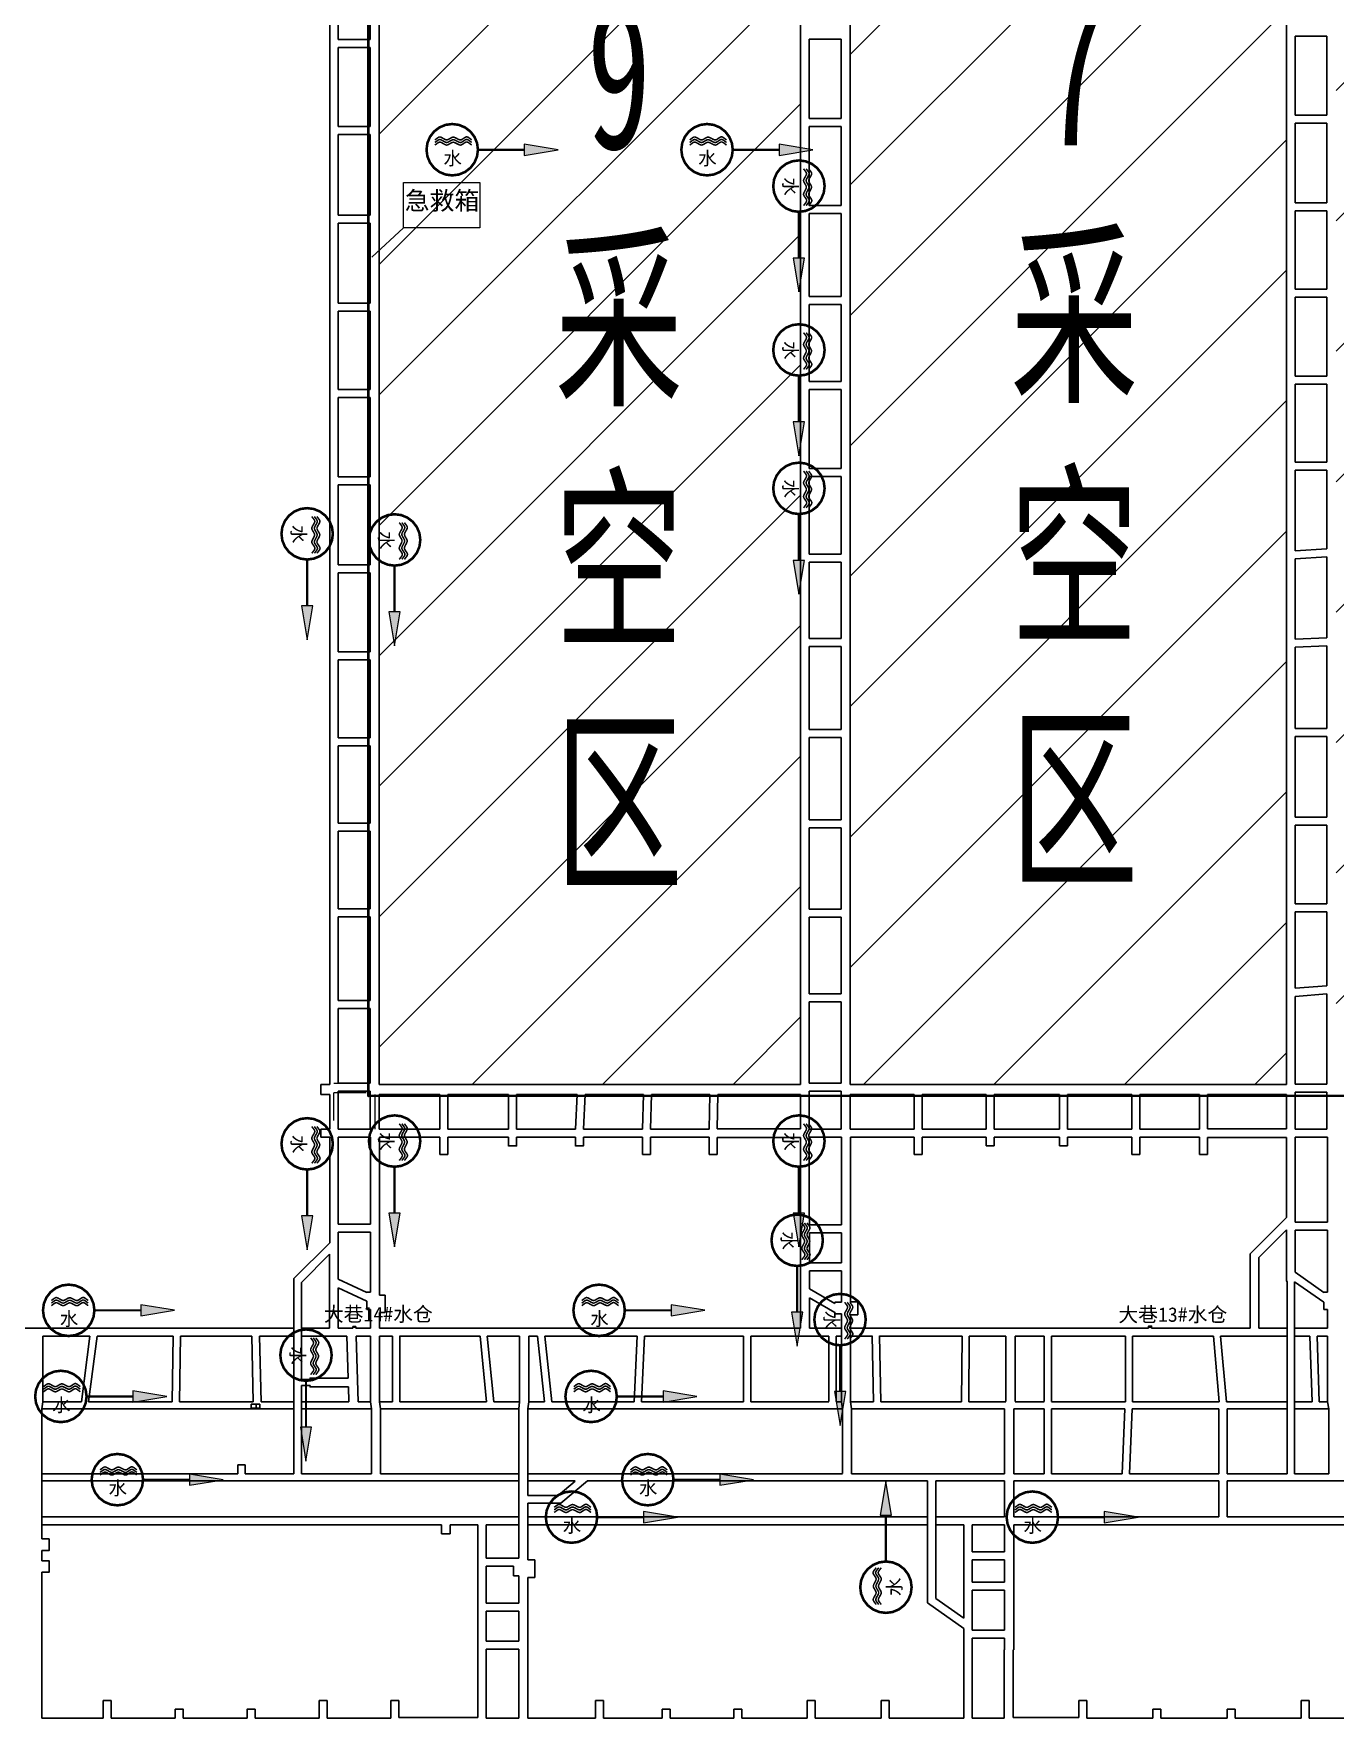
# Model space of a CAD drawing. Header units: millimetres. Extents: x 37468544 to 37497214, y 4323540 to 4346451.
# Drawn here: x 37469430 to 37470326, y 4342657 to 4343818 of the extents above; entities that cross this region are included whole.
import ezdxf

# ---------------------------------------------------------------- set-up
doc = ezdxf.new("R2010")
doc.units = ezdxf.units.MM
for name, color, linetype, lineweight in [('0-52煤可采区范围', 150, 'Continuous', 30), ('2-52煤巷道', 150, 'Continuous', 30), ('3-水仓', 4, 'Continuous', 30)]:
    doc.layers.add(name, color=color, linetype=linetype, lineweight=lineweight)
doc.layers.add('避灾路线图', color=7, linetype='Continuous')
doc.styles.get("Standard").update_dxf_attribs({"font": 'simhei.ttf'})
doc.styles.add('宋体', font='simsun.ttc', dxfattribs={"width": 0.65})

# ---------------------------------------------------------------- blocks, each defined once
blk = doc.blocks.new('333')
at = {"layer": '避灾路线图'}
blk.add_hatch(color=7, dxfattribs=at).paths.add_polyline_path([(28.95, -1.26), (28.95, -6.11), (43.53, -3.69)])
at = {"color": 4, "linetype": 'Continuous', "true_color": 0x00ffff}
for points, const_width in [([(9.04, -3.69), (8.66, -0.82), (7.55, 1.84), (5.8, 4.13), (3.51, 5.89), (0.84, 7), (-2.02, 7.37), (-4.89, 7), (-7.55, 5.89), (-9.84, 4.13), (-11.6, 1.84), (-12.71, -0.82), (-13.08, -3.69), (-12.71, -6.55), (-11.6, -9.21), (-9.84, -11.51), (-7.55, -13.26), (-4.89, -14.37), (-2.02, -14.74), (0.84, -14.37), (3.51, -13.26), (5.8, -11.51), (7.55, -9.21), (8.66, -6.55), (9.04, -3.69)], 1.11), ([(-9.48, 0.52), (-8.97, 0.9), (-8.71, 1.09), (-8.46, 1.29), (-8.33, 1.38), (-8.2, 1.47), (-8.07, 1.55), (-8.01, 1.58), (-7.94, 1.62), (-7.88, 1.65), (-7.81, 1.69), (-7.75, 1.71), (-7.68, 1.74), (-7.58, 1.77), (-7.55, 1.78), (-7.52, 1.79), (-7.48, 1.79), (-7.45, 1.8), (-7.42, 1.8), (-7.33, 1.8), (-7.28, 1.79), (-7.24, 1.79), (-7.19, 1.78), (-7.14, 1.77), (-7.05, 1.74), (-6.96, 1.71), (-6.86, 1.68), (-6.68, 1.6), (-6.49, 1.5), (-6.3, 1.4), (-5.92, 1.18), (-5.54, 0.96), (-5.35, 0.86), (-5.16, 0.76), (-5.06, 0.71), (-4.96, 0.67), (-4.87, 0.63), (-4.77, 0.6), (-4.73, 0.58), (-4.68, 0.57), (-4.63, 0.56), (-4.58, 0.54), (-4.44, 0.53), (-4.39, 0.52), (-4.35, 0.53), (-4.31, 0.53), (-4.26, 0.54), (-4.22, 0.54), (-4.18, 0.55), (-4.13, 0.56), (-4.05, 0.59), (-3.96, 0.62), (-3.88, 0.66), (-3.7, 0.73), (-3.53, 0.82), (-3.36, 0.92), (-2.67, 1.32), (-2.5, 1.42), (-2.33, 1.51), (-2.24, 1.55), (-2.16, 1.59), (-2.07, 1.63), (-1.98, 1.66), (-1.94, 1.67), (-1.9, 1.69), (-1.85, 1.7), (-1.81, 1.71), (-1.77, 1.72), (-1.72, 1.73), (-1.68, 1.73), (-1.63, 1.73), (-1.58, 1.73), (-1.53, 1.73), (-1.48, 1.73), (-1.43, 1.72), (-1.38, 1.71), (-1.33, 1.7), (-1.23, 1.67), (-1.13, 1.64), (-1.02, 1.6), (-0.82, 1.52), (-0.61, 1.42), (-0.41, 1.32), (0, 1.11), (0.41, 0.89), (0.61, 0.79), (0.82, 0.7), (0.92, 0.66), (1.02, 0.63), (1.12, 0.59), (1.17, 0.58), (1.22, 0.56), (1.27, 0.55), (1.32, 0.54), (1.37, 0.53), (1.42, 0.53), (1.47, 0.52), (1.57, 0.52), (1.62, 0.52), (1.66, 0.53), (1.71, 0.54), (1.75, 0.55), (1.79, 0.56), (1.83, 0.58), (1.87, 0.59), (1.95, 0.62), (2.03, 0.66), (2.12, 0.71), (2.28, 0.8), (2.44, 0.9), (2.6, 1.01), (2.92, 1.23), (3.24, 1.45), (3.4, 1.55), (3.56, 1.64), (3.64, 1.69), (3.72, 1.73), (3.8, 1.76), (3.88, 1.8), (3.91, 1.81), (3.95, 1.82), (3.99, 1.84), (4.03, 1.85), (4.15, 1.87), (4.19, 1.87), (4.26, 1.86), (4.29, 1.86), (4.33, 1.85), (4.36, 1.85), (4.39, 1.84), (4.46, 1.82), (4.53, 1.8), (4.6, 1.77), (4.67, 1.74), (4.73, 1.7), (4.87, 1.63), (5, 1.54), (5.27, 1.36), (5.54, 1.15), (5.81, 0.94), (6.36, 0.52)], 0.664), ([(-9.48, -0.58), (-8.97, -0.21), (-8.71, -0.01), (-8.46, 0.18), (-8.33, 0.27), (-8.2, 0.36), (-8.07, 0.44), (-8.01, 0.48), (-7.94, 0.51), (-7.88, 0.55), (-7.81, 0.58), (-7.75, 0.61), (-7.68, 0.63), (-7.58, 0.66), (-7.55, 0.67), (-7.52, 0.68), (-7.48, 0.69), (-7.45, 0.69), (-7.42, 0.69), (-7.33, 0.69), (-7.28, 0.69), (-7.24, 0.68), (-7.19, 0.67), (-7.14, 0.66), (-7.05, 0.64), (-6.96, 0.61), (-6.86, 0.57), (-6.68, 0.49), (-6.49, 0.4), (-6.3, 0.29), (-5.92, 0.08), (-5.54, -0.15), (-5.35, -0.25), (-5.16, -0.35), (-5.06, -0.39), (-4.96, -0.44), (-4.87, -0.47), (-4.77, -0.51), (-4.73, -0.52), (-4.68, -0.54), (-4.63, -0.55), (-4.58, -0.56), (-4.44, -0.58), (-4.39, -0.58), (-4.35, -0.58), (-4.31, -0.58), (-4.26, -0.57), (-4.22, -0.56), (-4.18, -0.55), (-4.13, -0.54), (-4.05, -0.52), (-3.96, -0.48), (-3.88, -0.45), (-3.7, -0.37), (-3.53, -0.28), (-3.36, -0.19), (-2.67, 0.22), (-2.5, 0.31), (-2.33, 0.4), (-2.24, 0.44), (-2.16, 0.48), (-2.07, 0.52), (-1.98, 0.55), (-1.94, 0.57), (-1.9, 0.58), (-1.85, 0.59), (-1.81, 0.6), (-1.77, 0.61), (-1.72, 0.62), (-1.68, 0.63), (-1.63, 0.63), (-1.58, 0.63), (-1.53, 0.63), (-1.48, 0.62), (-1.43, 0.61), (-1.38, 0.6), (-1.33, 0.59), (-1.23, 0.57), (-1.13, 0.53), (-1.02, 0.5), (-0.82, 0.41), (-0.61, 0.32), (-0.41, 0.22), (0, 0), (0.41, -0.21), (0.61, -0.31), (0.82, -0.4), (0.92, -0.44), (1.02, -0.48), (1.12, -0.51), (1.17, -0.53), (1.22, -0.54), (1.27, -0.55), (1.32, -0.56), (1.37, -0.57), (1.42, -0.58), (1.47, -0.58), (1.57, -0.59), (1.62, -0.58), (1.66, -0.58), (1.71, -0.57), (1.75, -0.56), (1.79, -0.54), (1.83, -0.53), (1.87, -0.52), (1.95, -0.48), (2.03, -0.44), (2.12, -0.4), (2.28, -0.31), (2.44, -0.21), (2.6, -0.1), (2.92, 0.12), (3.24, 0.34), (3.4, 0.44), (3.56, 0.54), (3.64, 0.58), (3.72, 0.62), (3.8, 0.66), (3.88, 0.69), (3.91, 0.71), (3.95, 0.72), (3.99, 0.73), (4.03, 0.74), (4.15, 0.76), (4.19, 0.76), (4.26, 0.76), (4.29, 0.75), (4.33, 0.75), (4.36, 0.74), (4.39, 0.73), (4.46, 0.71), (4.53, 0.69), (4.6, 0.66), (4.67, 0.63), (4.73, 0.6), (4.87, 0.52), (5, 0.44), (5.27, 0.25), (5.54, 0.05), (5.81, -0.17), (6.36, -0.58)], 0.664), ([(-9.48, -1.69), (-8.97, -1.32), (-8.71, -1.12), (-8.46, -0.92), (-8.33, -0.83), (-8.2, -0.75), (-8.07, -0.67), (-8.01, -0.63), (-7.94, -0.59), (-7.88, -0.56), (-7.81, -0.53), (-7.75, -0.5), (-7.68, -0.47), (-7.58, -0.44), (-7.55, -0.43), (-7.52, -0.43), (-7.48, -0.42), (-7.45, -0.42), (-7.42, -0.41), (-7.33, -0.41), (-7.28, -0.42), (-7.24, -0.42), (-7.19, -0.43), (-7.14, -0.44), (-7.05, -0.47), (-6.96, -0.5), (-6.86, -0.53), (-6.68, -0.62), (-6.49, -0.71), (-6.3, -0.81), (-5.92, -1.03), (-5.54, -1.25), (-5.35, -1.36), (-5.16, -1.45), (-5.06, -1.5), (-4.96, -1.54), (-4.87, -1.58), (-4.77, -1.61), (-4.73, -1.63), (-4.68, -1.64), (-4.63, -1.66), (-4.58, -1.67), (-4.44, -1.69), (-4.39, -1.69), (-4.35, -1.69), (-4.31, -1.68), (-4.26, -1.68), (-4.22, -1.67), (-4.18, -1.66), (-4.13, -1.65), (-4.05, -1.62), (-3.96, -1.59), (-3.88, -1.56), (-3.7, -1.48), (-3.53, -1.39), (-3.36, -1.29), (-2.67, -0.89), (-2.5, -0.79), (-2.33, -0.7), (-2.24, -0.66), (-2.16, -0.62), (-2.07, -0.59), (-1.98, -0.55), (-1.94, -0.54), (-1.9, -0.53), (-1.85, -0.51), (-1.81, -0.5), (-1.77, -0.49), (-1.72, -0.49), (-1.68, -0.48), (-1.63, -0.48), (-1.58, -0.48), (-1.53, -0.48), (-1.48, -0.49), (-1.43, -0.49), (-1.38, -0.5), (-1.33, -0.51), (-1.23, -0.54), (-1.13, -0.57), (-1.02, -0.61), (-0.82, -0.69), (-0.61, -0.79), (-0.41, -0.89), (0, -1.11), (0.41, -1.32), (0.61, -1.42), (0.82, -1.51), (0.92, -1.55), (1.02, -1.59), (1.12, -1.62), (1.17, -1.63), (1.22, -1.65), (1.27, -1.66), (1.32, -1.67), (1.37, -1.68), (1.42, -1.69), (1.47, -1.69), (1.57, -1.69), (1.62, -1.69), (1.66, -1.68), (1.71, -1.67), (1.75, -1.66), (1.79, -1.65), (1.83, -1.64), (1.87, -1.62), (1.95, -1.59), (2.03, -1.55), (2.12, -1.51), (2.28, -1.41), (2.44, -1.31), (2.6, -1.21), (2.92, -0.98), (3.24, -0.76), (3.4, -0.66), (3.56, -0.57), (3.64, -0.52), (3.72, -0.48), (3.8, -0.45), (3.88, -0.41), (3.91, -0.4), (3.95, -0.39), (3.99, -0.38), (4.03, -0.37), (4.15, -0.35), (4.19, -0.34), (4.26, -0.35), (4.29, -0.35), (4.33, -0.36), (4.36, -0.36), (4.39, -0.37), (4.46, -0.39), (4.53, -0.42), (4.6, -0.44), (4.67, -0.48), (4.73, -0.51), (4.87, -0.58), (5, -0.67), (5.27, -0.85), (5.54, -1.06), (5.81, -1.27), (6.36, -1.69)], 0.664)]:
    blk.add_lwpolyline(points, dxfattribs=dict(at, const_width=const_width))
at = {"layer": '避灾路线图', "color": 7, "linetype": 'Continuous', "const_width": 0.972}
blk.add_lwpolyline([(9.04, -3.69), (28.95, -3.69)], dxfattribs=at)
at = {"layer": '避灾路线图', "color": 7, "linetype": 'Continuous'}
blk.add_lwpolyline([(28.95, -1.26), (28.95, -6.11), (43.53, -3.69), (28.95, -1.26)], dxfattribs=at)
at = {"layer": '避灾路线图', "color": 7, "linetype": 'ByBlock', "lineweight": -3, "insert": (-5.85, -4.44), "char_height": 5.8377, "width": 19.5992, "attachment_point": 1}
blk.add_mtext('{\\fSimSun|b1|i0|c134|p2;\\C4;水}', dxfattribs=at)

msp = doc.modelspace()

# ---------------------------------------------------------------- hatches: boundary and pattern name
h = msp.add_hatch()
h.set_pattern_fill('ANSI31', color=252, scale=20)
h.paths.add_polyline_path([(37470326.9, 4346062.3), (37470627.4, 4346065.5), (37470627.4, 4343094.1), (37470326.9, 4343094.1)])
h.paths.add_polyline_path([(37469992.4, 4346058.7), (37470292.9, 4346061.9), (37470292.9, 4343094.1), (37469992.4, 4343094.1)])
h.paths.add_polyline_path([(37470669.4, 4346061.3), (37470963.7, 4346061.3), (37470963.7, 4343095.5), (37470669.4, 4343095.5)])
h.paths.add_polyline_path([(37470993.9, 4346061.4), (37471288.7, 4346061.4), (37471288.7, 4343096.2), (37470993.9, 4343096.2)])
h.paths.add_polyline_path([(37469668.2, 4346055.4), (37469958.4, 4346058.4), (37469958.4, 4343094.1), (37469668.2, 4343094.1)])

# ---------------------------------------------------------------- linework, layer by layer
at = {"color": 252}
for points in [[(37469992.4, 4346058.7), (37470292.9, 4346061.9), (37470292.9, 4343094.1), (37469992.4, 4343094.1)], [(37469668.2, 4346055.4), (37469958.4, 4346058.4), (37469958.4, 4343094.1), (37469668.2, 4343094.1)]]:
    msp.add_lwpolyline(points, close=True, dxfattribs=at)
at = {"layer": '0-52煤可采区范围', "color": 3, "lineweight": 50}
msp.add_lwpolyline([(37477009.7, 4339412.7), (37477009.5, 4341286.6), (37475588.8, 4342624.8), (37475818.5, 4343042.5), (37475816.3, 4344274), (37475365.1, 4344274), (37475365.1, 4345662.7), (37473999, 4345662.7), (37473999, 4346100.6), (37472500, 4346109), (37471320, 4346096.7), (37471314.9, 4343086.6), (37469661, 4343086.1), (37469661, 4346079.4), (37468609.7, 4346068.4), (37468577.1, 4339935.7)], dxfattribs=at)
at = {"layer": '2-52煤巷道', "color": 150, "linetype": 'Continuous', "lineweight": 30}
for p, q in [((37469640, 4343813.6), (37469662, 4343813.6)), ((37469964.2, 4343759.2), (37469964.2, 4343813.7)), ((37470298.7, 4343815.9), (37470320.7, 4343815.9)), ((37470298.7, 4343761.4), (37470298.7, 4343815.9)), ((37470320.7, 4343761.4), (37470320.7, 4343815.9)), ((37469640, 4343808.1), (37469662, 4343808.1)), ((37469640, 4343753.7), (37469662, 4343753.7)), ((37469964.2, 4343699.2), (37469964.2, 4343753.7)), ((37470298.7, 4343761.4), (37470320.7, 4343761.4)), ((37470298.7, 4343755.9), (37470320.7, 4343755.9)), ((37470298.7, 4343701.2), (37470298.7, 4343755.9)), ((37470320.7, 4343701.2), (37470320.7, 4343755.9)), ((37469640, 4343748.2), (37469662, 4343748.2)), ((37470298.7, 4343701.2), (37470320.7, 4343701.2)), ((37470298.7, 4343695.7), (37470320.7, 4343695.7)), ((37470298.7, 4343641.7), (37470298.7, 4343695.7)), ((37470320.7, 4343641.7), (37470320.7, 4343695.7)), ((37469640, 4343692.6), (37469662, 4343692.6)), ((37469640, 4343687.1), (37469662, 4343687.1)), ((37469964.2, 4343636.7), (37469964.2, 4343693.7)), ((37470298.7, 4343641.7), (37470320.7, 4343641.7)), ((37470298.7, 4343636.2), (37470320.7, 4343636.2)), ((37470298.7, 4343581.7), (37470298.7, 4343636.2)), ((37470320.7, 4343581.7), (37470320.7, 4343636.2)), ((37469640, 4343632), (37469662, 4343632)), ((37469640, 4343626.5), (37469662, 4343626.5)), ((37469964.2, 4343578.2), (37469964.2, 4343631.2)), ((37470298.7, 4343581.7), (37470320.7, 4343581.7)), ((37469640, 4343572.5), (37469662, 4343572.5)), ((37469640, 4343567), (37469662, 4343567)), ((37469964.2, 4343518.1), (37469964.2, 4343572.7)), ((37470298.7, 4343576.2), (37470320.7, 4343576.2)), ((37470298.7, 4343576.2), (37470298.7, 4343522.6)), ((37470320.7, 4343522.6), (37470320.7, 4343576.2)), ((37470298.7, 4343522.6), (37470320.7, 4343522.6)), ((37469640, 4343512.5), (37469662, 4343512.5)), ((37469964.2, 4343459.2), (37469964.2, 4343512.6)), ((37470298.7, 4343517.1), (37470320.7, 4343517.1)), ((37470298.7, 4343461.6), (37470298.7, 4343517.1)), ((37470320.7, 4343462.8), (37470320.7, 4343517.1)), ((37469640, 4343507), (37469662, 4343507)), ((37469640, 4343451.9), (37469662, 4343451.9)), ((37469964.2, 4343401.2), (37469964.2, 4343453.7)), ((37470298.7, 4343400.6), (37470298.7, 4343456.1)), ((37470320.7, 4343401.6), (37470320.7, 4343457.3)), ((37469640, 4343446.4), (37469662, 4343446.4)), ((37469964.2, 4343338.5), (37469964.2, 4343395.7)), ((37470298.7, 4343339.1), (37470298.7, 4343395.1)), ((37470320.7, 4343339.1), (37470320.7, 4343396.1)), ((37469640, 4343392), (37469662, 4343392)), ((37469640, 4343386.5), (37469662, 4343386.5)), ((37470298.7, 4343339.1), (37470320.7, 4343339.1)), ((37469640, 4343332.8), (37469662, 4343332.8)), ((37469640, 4343327.3), (37469662, 4343327.3)), ((37469964.2, 4343276.4), (37469964.2, 4343333)), ((37470298.7, 4343333.6), (37470320.7, 4343333.6)), ((37470298.7, 4343278.2), (37470298.7, 4343333.6)), ((37470320.7, 4343278.2), (37470320.7, 4343333.6)), ((37470298.7, 4343278.2), (37470320.7, 4343278.2)), ((37469640, 4343273.9), (37469662, 4343273.9)), ((37469640, 4343268.4), (37469662, 4343268.4)), ((37469964.2, 4343214.8), (37469964.2, 4343270.9)), ((37470298.7, 4343272.7), (37470320.7, 4343272.7)), ((37470298.7, 4343218.5), (37470298.7, 4343272.7)), ((37470320.7, 4343218.5), (37470320.7, 4343272.7)), ((37470298.7, 4343218.5), (37470320.7, 4343218.5)), ((37469640, 4343215.1), (37469662, 4343215.1)), ((37469640, 4343209.6), (37469662, 4343209.6)), ((37469964.2, 4343156.4), (37469964.2, 4343209.3)), ((37470298.7, 4343160.4), (37470298.7, 4343213)), ((37470298.7, 4343213), (37470320.7, 4343213)), ((37470320.7, 4343162.1), (37470320.7, 4343213)), ((37469640, 4343152), (37469662, 4343152)), ((37469964.2, 4343095.1), (37469964.2, 4343150.9)), ((37470298.7, 4343094.4), (37470298.7, 4343154.7)), ((37470320.7, 4343094.4), (37470320.7, 4343156.4)), ((37469640, 4343146.5), (37469662, 4343146.5)), ((37469628.2, 4343094.1), (37469634.2, 4343094.1)), ((37469628.2, 4343087.3), (37469634.2, 4343087.3)), ((37469992.4, 4343087.3), (37470036.6, 4343087.3)), ((37470036.6, 4343063.3), (37470036.6, 4343087.3)), ((37470042.1, 4343087.3), (37470086, 4343087.3)), ((37470042.1, 4343063.3), (37470042.1, 4343087.3)), ((37470086, 4343063.3), (37470086, 4343087.3)), ((37470091.5, 4343063.3), (37470091.5, 4343087.3)), ((37470091.5, 4343087.3), (37470136.5, 4343087.3)), ((37470136.5, 4343063.3), (37470136.5, 4343087.3)), ((37470142, 4343087.3), (37470186.4, 4343087.3)), ((37470142, 4343063.3), (37470142, 4343087.3)), ((37470186.4, 4343063.3), (37470186.4, 4343087.3)), ((37470191.9, 4343087.3), (37470233, 4343087.3)), ((37470191.9, 4343063.3), (37470191.9, 4343087.3)), ((37470238.5, 4343063.5), (37470238.5, 4343087.3)), ((37469628.2, 4343063.3), (37469634.2, 4343063.3)), ((37469628.2, 4343057.8), (37469634.2, 4343057.8)), ((37469715.5, 4343057.8), (37469757.4, 4343057.8)), ((37469762.9, 4343057.8), (37469803.4, 4343057.8)), ((37469808.9, 4343057.8), (37469849.6, 4343057.8)), ((37469855.1, 4343057.8), (37469895.5, 4343057.8)), ((37469901, 4343057.5), (37469958.4, 4343057.5)), ((37469986.5, 4342997.4), (37469986.5, 4343057.8)), ((37469992.4, 4343063.3), (37470036.6, 4343063.3)), ((37469992.7, 4342944.5), (37469992.7, 4343057.8)), ((37470042.1, 4343063.3), (37470086, 4343063.3)), ((37470091.5, 4343063.3), (37470136.5, 4343063.3)), ((37470142, 4343063.3), (37470186.4, 4343063.3)), ((37470191.9, 4343063.3), (37470233, 4343063.3)), ((37470036.6, 4343045.8), (37470042.1, 4343045.8)), ((37469640, 4342997.9), (37469662.3, 4342997.9)), ((37469958.2, 4343003.4), (37469958.4, 4343003.4)), ((37469964.2, 4343003.4), (37469964.4, 4343003.4)), ((37470267.8, 4342977.4), (37470292.9, 4343002.5)), ((37470298.7, 4342999.2), (37470321, 4342999.2)), ((37469640, 4342992.4), (37469662.3, 4342992.4)), ((37469662.3, 4342951.1), (37469662.3, 4342992.4)), ((37469964.4, 4342997.4), (37469986.5, 4342997.4)), ((37469964.4, 4342991.9), (37469986.5, 4342991.9)), ((37469986.5, 4342971.4), (37469986.5, 4342991.9)), ((37470273.8, 4342974.9), (37470292.9, 4342994)), ((37470298.7, 4342993.7), (37470321, 4342993.7)), ((37470267.8, 4342926.4), (37470267.8, 4342977.4)), ((37470273.8, 4342926.4), (37470273.8, 4342974.9)), ((37469986.5, 4342944.2), (37469986.5, 4342965.9)), ((37470298.7, 4342964.8), (37470318.5, 4342950.9)), ((37469614.7, 4342890.9), (37469614.7, 4342957.8)), ((37470293.2, 4342920.9), (37470293.2, 4342958.2)), ((37470298.4, 4342920.9), (37470298.4, 4342958.2)), ((37470298.4, 4342958.2), (37470318.5, 4342944.2)), ((37469659.8, 4342939.1), (37469659.8, 4342944.8)), ((37469668.5, 4342949.1), (37469672.5, 4342949.1)), ((37469672.5, 4342937.2), (37469672.5, 4342949.1)), ((37469982, 4342944.2), (37469986.5, 4342944.2)), ((37469982, 4342943.3), (37469982, 4342944.2)), ((37469992.7, 4342944.5), (37469997.7, 4342944.5)), ((37469997.7, 4342935.5), (37469997.7, 4342944.5)), ((37469659.8, 4342939.1), (37469662.3, 4342939.1)), ((37469662.3, 4342926.4), (37469662.3, 4342939.1)), ((37469672.5, 4342937.2), (37469672.5, 4342937.2)), ((37469982, 4342936.2), (37469982, 4342937)), ((37469982, 4342936.2), (37469986.5, 4342936.2)), ((37469986.5, 4342926.4), (37469986.5, 4342936.2)), ((37469992.7, 4342926.4), (37469992.7, 4342935.5)), ((37469992.7, 4342935.5), (37469997.7, 4342935.5)), ((37469463.3, 4342875.7), (37469469.2, 4342920.9)), ((37469468.3, 4342875.7), (37469474.2, 4342920.9)), ((37469525.8, 4342875.7), (37469526.5, 4342920.9)), ((37469530.8, 4342875.7), (37469531.5, 4342920.9)), ((37469580.6, 4342920.9), (37469581.6, 4342875.7)), ((37469585.8, 4342920.9), (37469587.1, 4342875.7)), ((37469652.4, 4342921), (37469652.4, 4342921)), ((37469662.3, 4342875.7), (37469662.3, 4342920.9)), ((37469677.4, 4342875.7), (37469677.4, 4342920.9)), ((37469682.4, 4342875.7), (37469682.4, 4342921)), ((37469737.7, 4342920.9), (37469742.2, 4342875.7)), ((37469742.7, 4342920.9), (37469747.3, 4342875.7)), ((37469777.2, 4342920.9), (37469782.1, 4342875.7)), ((37469782.2, 4342920.9), (37469787.1, 4342875.7)), ((37469843.8, 4342875.7), (37469845.8, 4342920.9)), ((37469848.8, 4342875.7), (37469850.8, 4342920.9)), ((37469919.1, 4342875.7), (37469919.1, 4342920.9)), ((37469924.1, 4342875.7), (37469924.1, 4342920.9)), ((37469977.9, 4342875.8), (37469977.9, 4342920.9)), ((37469982.9, 4342875.8), (37469982.9, 4342920.9)), ((37469986.5, 4342875.8), (37469986.5, 4342920.9)), ((37469992.7, 4342875.7), (37469992.7, 4342920.9)), ((37470007.6, 4342921), (37470008.6, 4342875.7)), ((37470012.6, 4342921), (37470013.6, 4342875.7)), ((37470069.1, 4342875.7), (37470069.5, 4342920.9)), ((37470074.1, 4342875.7), (37470074.5, 4342920.9)), ((37470126, 4342875.8), (37470126, 4342920.9)), ((37470131, 4342875.8), (37470131, 4342920.9)), ((37470247.5, 4342920.9), (37470251.5, 4342875.7)), ((37470293.2, 4342870.7), (37470293.2, 4342920.9)), ((37470298.4, 4342870.7), (37470298.4, 4342920.9)), ((37470309, 4342920.9), (37470310.4, 4342875.7)), ((37470314, 4342920.9), (37470315.4, 4342875.7)), ((37470321, 4342875.7), (37470321, 4342920.9)), ((37469614.7, 4342826.1), (37469614.7, 4342886.9)), ((37469580.1, 4342874), (37469580.1, 4342874)), ((37469580.1, 4342871.2), (37469580.1, 4342874)), ((37469580.1, 4342874), (37469586.2, 4342874)), ((37469580.1, 4342871.2), (37469586.2, 4342871.2)), ((37469586.2, 4342871.2), (37469586.2, 4342874)), ((37469653.9, 4342875.7), (37469662.3, 4342875.7)), ((37469764.3, 4342767.9), (37469764.3, 4342870.7)), ((37469986.5, 4342875.7), (37469987.3, 4342870.7)), ((37469987.3, 4342826.2), (37469987.3, 4342870.8)), ((37469992.7, 4342875.7), (37469993.5, 4342870.7)), ((37469993.5, 4342826.1), (37469993.5, 4342870.8)), ((37470126, 4342826.1), (37470126, 4342870.7)), ((37470131, 4342826.1), (37470131, 4342870.7)), ((37470179.7, 4342826.1), (37470181.6, 4342870.7)), ((37470184.7, 4342826.1), (37470186.6, 4342870.7)), ((37470293.2, 4342826.1), (37470293.2, 4342870.7)), ((37470298.4, 4342826.1), (37470298.4, 4342870.7)), ((37470321, 4342875.7), (37470322, 4342870.8)), ((37470322, 4342826.1), (37470322, 4342870.8)), ((37469571, 4342832.1), (37469576, 4342832.1)), ((37469571, 4342826.1), (37469571, 4342832.1)), ((37469576, 4342826.1), (37469576, 4342832.1)), ((37469793.4, 4342805.8), (37469811.7, 4342821.1)), ((37469770.5, 4342805.8), (37469793.4, 4342805.8)), ((37469742, 4342767.9), (37469764.3, 4342767.9)), ((37470076.5, 4342751.4), (37470076.5, 4342766.7)), ((37469742, 4342762.4), (37469760.8, 4342762.4)), ((37469770.5, 4342657.9), (37469770.5, 4342754.7)), ((37470076.5, 4342751.4), (37470098.7, 4342751.4)), ((37470076.5, 4342718.4), (37470076.5, 4342745.9)), ((37470076.5, 4342745.9), (37470098.7, 4342745.9)), ((37469742, 4342736.9), (37469764.3, 4342736.9)), ((37469742, 4342731.4), (37469764.3, 4342731.4)), ((37469742, 4342710.9), (37469764.3, 4342710.9)), ((37469742, 4342705.4), (37469764.3, 4342705.4)), ((37470098.5, 4342704.9), (37470098.5, 4342657.9)), ((37470098.5, 4342704.9), (37470098.7, 4342704.9)), ((37470104.7, 4342704.9), (37470105.1, 4342704.9)), ((37470104.7, 4342658.2), (37470104.7, 4342704.9)), ((37469817.2, 4342657.9), (37469817.2, 4342669.9)), ((37469817.2, 4342669.9), (37469822.7, 4342669.9)), ((37469822.7, 4342657.9), (37469822.7, 4342669.9)), ((37469863, 4342657.9), (37469863, 4342663.9)), ((37469863, 4342663.9), (37469868.5, 4342663.9)), ((37469868.5, 4342663.9), (37469868.5, 4342657.9)), ((37469912.3, 4342657.9), (37469912.3, 4342663.9)), ((37469912.3, 4342663.9), (37469917.8, 4342663.9)), ((37469917.8, 4342657.9), (37469917.8, 4342663.9)), ((37469962.8, 4342669.9), (37469962.8, 4342657.9)), ((37469962.8, 4342669.9), (37469968.3, 4342669.9)), ((37469968.3, 4342669.9), (37469968.3, 4342657.9)), ((37470013.8, 4342657.9), (37470013.8, 4342669.9)), ((37470013.8, 4342669.9), (37470019.3, 4342669.9)), ((37470019.3, 4342657.9), (37470019.3, 4342669.9)), ((37470149.9, 4342658.2), (37470149.9, 4342669.9)), ((37470149.9, 4342669.9), (37470155.4, 4342669.9)), ((37470155.4, 4342657.9), (37470155.4, 4342669.9)), ((37470200.9, 4342657.9), (37470200.9, 4342663.9)), ((37470200.9, 4342663.9), (37470206.4, 4342663.9)), ((37470206.4, 4342663.9), (37470206.4, 4342657.9)), ((37470251.9, 4342657.9), (37470251.9, 4342663.9)), ((37470251.9, 4342663.9), (37470257.4, 4342663.9)), ((37470257.4, 4342657.9), (37470257.4, 4342663.9)), ((37470302.9, 4342669.9), (37470302.9, 4342657.9)), ((37470302.9, 4342669.9), (37470308.4, 4342669.9)), ((37470308.4, 4342669.9), (37470308.4, 4342657.9)), ((37469770.5, 4342657.9), (37469817.2, 4342657.9)), ((37469822.7, 4342657.9), (37469863, 4342657.9)), ((37469868.5, 4342657.9), (37469912.3, 4342657.9)), ((37469917.8, 4342657.9), (37469962.8, 4342657.9)), ((37469968.3, 4342657.9), (37470013.8, 4342657.9)), ((37470019.3, 4342657.9), (37470070.7, 4342657.9)), ((37470076.5, 4342657.9), (37470098.5, 4342657.9)), ((37470104.7, 4342658.2), (37470149.9, 4342658.2)), ((37470155.4, 4342657.9), (37470200.9, 4342657.9)), ((37470206.4, 4342657.9), (37470251.9, 4342657.9)), ((37470257.4, 4342657.9), (37470302.9, 4342657.9)), ((37470308.4, 4342657.9), (37470353.9, 4342657.9))]:
    msp.add_line(p, q, dxfattribs=at)
at = {"layer": '2-52煤巷道', "color": 1, "linetype": 'Continuous', "lineweight": 30}
msp.add_line((37469583.7, 4342871.2), (37469583.7, 4342874), dxfattribs=at)
at = {"layer": '2-52煤巷道', "color": 150, "linetype": 'Continuous', "lineweight": 30}
for points in [[(37469634.2, 4346092), (37469634.2, 4343094.1)], [(37469668.2, 4343094.1), (37469668.2, 4344790.2)], [(37469958.4, 4343094.1), (37469958.4, 4344775)], [(37469992.4, 4343094.1), (37469992.4, 4344683.2)], [(37470292.9, 4343094.1), (37470292.9, 4344672.7)], [(37469640, 4343813.6), (37469640, 4343867.3)], [(37469662, 4343813.6), (37469662, 4343867.3)], [(37469964.2, 4343813.7), (37469986.2, 4343813.7)], [(37469986.2, 4343759.2), (37469986.2, 4343813.7)], [(37469640, 4343753.7), (37469640, 4343808.1)], [(37469662, 4343753.7), (37469662, 4343808.1)], [(37469964.2, 4343759.2), (37469986.2, 4343759.2)], [(37469964.2, 4343753.7), (37469986.2, 4343753.7)], [(37469986.2, 4343699.2), (37469986.2, 4343753.7)], [(37469640, 4343692.6), (37469640, 4343748.2)], [(37469662, 4343692.6), (37469662, 4343748.2)], [(37469964.2, 4343699.2), (37469986.2, 4343699.2)], [(37469640, 4343632), (37469640, 4343687.1)], [(37469662, 4343632), (37469662, 4343687.1)], [(37469964.2, 4343693.7), (37469986.2, 4343693.7)], [(37469986.2, 4343636.7), (37469986.2, 4343693.7)], [(37469964.2, 4343636.7), (37469986.2, 4343636.7)], [(37469640, 4343572.5), (37469640, 4343626.5)], [(37469662, 4343572.5), (37469662, 4343626.5)], [(37469964.2, 4343631.2), (37469986.2, 4343631.2)], [(37469986.2, 4343578.2), (37469986.2, 4343631.2)], [(37469964.2, 4343578.2), (37469986.2, 4343578.2)], [(37469640, 4343512.5), (37469640, 4343567)], [(37469662, 4343512.5), (37469662, 4343567)], [(37469964.2, 4343572.7), (37469986.2, 4343572.7)], [(37469986.2, 4343518.1), (37469986.2, 4343572.7)], [(37469964.2, 4343518.1), (37469986.2, 4343518.1)], [(37469964.2, 4343512.6), (37469986.2, 4343512.6)], [(37469986.2, 4343459.2), (37469986.2, 4343512.6)], [(37469640, 4343451.9), (37469640, 4343507)], [(37469662, 4343451.9), (37469662, 4343507)], [(37470298.7, 4343461.6), (37470320.7, 4343462.8)], [(37469964.2, 4343459.2), (37469986.2, 4343459.2)], [(37469964.2, 4343453.7), (37469986.2, 4343453.7)], [(37469986.2, 4343401.2), (37469986.2, 4343453.7)], [(37470298.7, 4343456.1), (37470320.7, 4343457.3)], [(37469640, 4343392), (37469640, 4343446.4)], [(37469662, 4343392), (37469662, 4343446.4)], [(37469964.2, 4343401.2), (37469986.2, 4343401.2)], [(37469964.2, 4343395.7), (37469986.2, 4343395.7)], [(37469986.2, 4343338.5), (37469986.2, 4343395.7)], [(37470298.7, 4343400.6), (37470320.7, 4343401.6)], [(37470298.7, 4343395.1), (37470320.7, 4343396.1)], [(37469640, 4343332.8), (37469640, 4343386.5)], [(37469662, 4343332.8), (37469662, 4343386.5)], [(37469964.2, 4343338.5), (37469986.2, 4343338.5)], [(37469640, 4343273.9), (37469640, 4343327.3)], [(37469662, 4343273.9), (37469662, 4343327.3)], [(37469964.2, 4343333), (37469986.2, 4343333)], [(37469986.2, 4343276.4), (37469986.2, 4343333)], [(37469964.2, 4343276.4), (37469986.2, 4343276.4)], [(37469640, 4343215.1), (37469640, 4343268.4)], [(37469662, 4343215.1), (37469662, 4343268.4)], [(37469964.2, 4343270.9), (37469986.2, 4343270.9)], [(37469986.2, 4343214.8), (37469986.2, 4343270.9)], [(37469640, 4343152), (37469640, 4343209.6)], [(37469662, 4343152), (37469662, 4343209.6)], [(37469964.2, 4343214.8), (37469986.2, 4343214.8)], [(37469964.2, 4343209.3), (37469986.2, 4343209.3)], [(37469986.2, 4343156.4), (37469986.2, 4343209.3)], [(37470298.7, 4343160.4), (37470320.7, 4343162.1)], [(37469964.2, 4343156.4), (37469986.2, 4343156.4)], [(37469964.2, 4343150.9), (37469986.2, 4343150.9)], [(37469986.2, 4343095.1), (37469986.2, 4343150.9)], [(37470298.7, 4343154.7), (37470320.7, 4343156.4)], [(37469640, 4343095.1), (37469640, 4343146.5)], [(37469662, 4343095.1), (37469662, 4343146.5)], [(37469628.2, 4343087.3), (37469628.2, 4343094.1)], [(37469640, 4343095.1), (37469662, 4343095.1)], [(37469668.2, 4343094.1), (37469958.4, 4343094.1)], [(37469964.2, 4343095.1), (37469986.2, 4343095.1)], [(37469992.4, 4343094.1), (37470292.9, 4343094.1)], [(37470298.7, 4343094.4), (37470320.7, 4343094.4)], [(37469634.2, 4343063.3), (37469634.2, 4343087.3)], [(37469640.1, 4343063.3), (37469640.1, 4343089.6)], [(37469640.1, 4343089.6), (37469662, 4343089.6)], [(37469662, 4343063.3), (37469662, 4343089.6)], [(37469668.2, 4343063.3), (37469668.2, 4343087.3)], [(37469668.2, 4343087.3), (37469710, 4343087.3)], [(37469710, 4343063.3), (37469710, 4343087.3)], [(37469715.5, 4343063.3), (37469715.5, 4343087.3)], [(37469715.5, 4343087.3), (37469757.4, 4343087.3)], [(37469757.4, 4343063.3), (37469757.4, 4343087.3)], [(37469762.9, 4343063.3), (37469762.9, 4343087.3)], [(37469762.9, 4343087.3), (37469804.5, 4343087.3)], [(37469803.4, 4343063.3), (37469804.5, 4343087.3)], [(37469808.9, 4343063.3), (37469810, 4343087.3)], [(37469810, 4343087.3), (37469850.2, 4343087.3)], [(37469849.6, 4343063.3), (37469850.2, 4343087.3)], [(37469855.1, 4343063.3), (37469855.7, 4343087.3)], [(37469855.7, 4343087.3), (37469895.9, 4343087.3)], [(37469895.5, 4343063.3), (37469895.9, 4343087.3)], [(37469901, 4343063.5), (37469901.4, 4343087.3)], [(37469901.4, 4343087.3), (37469958.4, 4343087.3)], [(37469958.4, 4343063.5), (37469958.4, 4343087.3)], [(37469964.2, 4343063.3), (37469964.2, 4343089.6)], [(37469964.2, 4343089.6), (37469986.2, 4343089.6)], [(37469986.2, 4343063.3), (37469986.2, 4343089.6)], [(37469992.4, 4343063.3), (37469992.4, 4343087.3)], [(37470233, 4343063.3), (37470233, 4343087.3)], [(37470238.5, 4343087.3), (37470286.9, 4343087.3)], [(37470286.9, 4343087.3), (37470292.9, 4343087.3)], [(37470292.9, 4343063.5), (37470292.9, 4343087.3)], [(37470298.7, 4343063.3), (37470298.7, 4343088.9)], [(37470298.7, 4343088.9), (37470320.7, 4343088.9)], [(37470320.7, 4343063.3), (37470320.7, 4343088.9)], [(37469628.2, 4343057.8), (37469628.2, 4343063.3)], [(37469634.2, 4342985.1), (37469634.2, 4343057.8)], [(37469640, 4342997.9), (37469640, 4343057.8)], [(37469640, 4343057.8), (37469662.3, 4343057.8)], [(37469640.1, 4343063.3), (37469662, 4343063.3)], [(37469662.3, 4342997.9), (37469662.3, 4343057.8)], [(37469668.2, 4343063.3), (37469710, 4343063.3)], [(37469668.5, 4342949.1), (37469668.5, 4343057.8)], [(37469668.5, 4343057.8), (37469710, 4343057.8)], [(37469710, 4343045.8), (37469710, 4343045.8), (37469710, 4343057.8)], [(37469715.5, 4343063.3), (37469757.4, 4343063.3)], [(37469715.5, 4343045.8), (37469715.5, 4343045.8), (37469715.5, 4343057.8)], [(37469757.4, 4343051.8), (37469762.9, 4343051.8), (37469762.9, 4343057.8)], [(37469757.4, 4343051.7), (37469757.4, 4343057.8)], [(37469762.9, 4343063.3), (37469803.4, 4343063.3)], [(37469803.4, 4343051.8), (37469808.9, 4343051.8), (37469808.9, 4343057.8)], [(37469803.4, 4343051.7), (37469803.4, 4343057.8)], [(37469808.9, 4343063.3), (37469849.6, 4343063.3)], [(37469849.6, 4343045.8), (37469849.6, 4343045.8), (37469849.6, 4343057.8)], [(37469855.1, 4343063.3), (37469895.5, 4343063.3)], [(37469855.1, 4343045.8), (37469855.1, 4343045.8), (37469855.1, 4343057.8)], [(37469895.5, 4343045.8), (37469895.5, 4343045.8), (37469895.5, 4343057.8)], [(37469901, 4343063.5), (37469958.4, 4343063.5)], [(37469901, 4343045.8), (37469901, 4343045.8), (37469901, 4343057.5)], [(37469958.4, 4343003.4), (37469958.4, 4343057.5)], [(37469964.2, 4343063.3), (37469986.2, 4343063.3)], [(37469964.2, 4343003.4), (37469964.2, 4343057.8)], [(37469964.2, 4343057.8), (37469986.5, 4343057.8)], [(37469992.7, 4343057.8), (37470036.6, 4343057.8)], [(37470036.6, 4343045.8), (37470036.6, 4343057.8)], [(37470042.1, 4343057.8), (37470086, 4343057.8)], [(37470042.1, 4343045.8), (37470042.1, 4343057.8)], [(37470086, 4343051.8), (37470086, 4343057.8)], [(37470091.5, 4343057.8), (37470136.5, 4343057.8)], [(37470091.5, 4343051.8), (37470091.5, 4343057.8)], [(37470136.5, 4343051.8), (37470136.5, 4343057.8)], [(37470142, 4343057.8), (37470186.4, 4343057.8)], [(37470142, 4343051.8), (37470142, 4343057.8)], [(37470186.4, 4343045.8), (37470186.4, 4343057.8)], [(37470191.9, 4343057.8), (37470233, 4343057.8)], [(37470191.9, 4343045.8), (37470191.9, 4343057.8)], [(37470233, 4343045.8), (37470233, 4343057.8)], [(37470238.5, 4343063.5), (37470292.9, 4343063.5)], [(37470238.5, 4343057.5), (37470292.9, 4343057.5)], [(37470238.5, 4343045.8), (37470238.5, 4343057.5)], [(37470292.9, 4343002.5), (37470292.9, 4343057.5)], [(37470298.7, 4343063.3), (37470320.7, 4343063.3)], [(37470298.7, 4342999.2), (37470298.7, 4343057.8)], [(37470298.7, 4343057.8), (37470321, 4343057.8)], [(37470321, 4342999.2), (37470321, 4343057.8)], [(37469710, 4343045.8), (37469715.5, 4343045.8)], [(37469849.6, 4343045.8), (37469855.1, 4343045.8)], [(37469895.5, 4343045.8), (37469901, 4343045.8)], [(37470086, 4343051.8), (37470091.5, 4343051.8)], [(37470136.5, 4343051.8), (37470142, 4343051.8)], [(37470186.4, 4343045.8), (37470191.9, 4343045.8)], [(37470233, 4343045.8), (37470238.5, 4343045.8)], [(37469958.2, 4342926.4), (37469958.2, 4343003.4)], [(37469964.4, 4342997.4), (37469964.4, 4343003.4)], [(37469640, 4342977.4), (37469640, 4342992.4)], [(37469964.4, 4342971.4), (37469964.4, 4342991.9)], [(37470292.9, 4342958.8), (37470292.9, 4342994)], [(37470298.7, 4342964.8), (37470298.7, 4342993.7)], [(37470321, 4342951.1), (37470321, 4342993.7)], [(37469609.5, 4342960.4), (37469634.2, 4342985.1)], [(37469614.7, 4342957.8), (37469634.1, 4342977.2)], [(37469634.1, 4342926.4), (37469634.1, 4342977.2)], [(37469640, 4342977.4), (37469640.1, 4342977.4)], [(37469640.1, 4342960.1), (37469640.1, 4342977.4)], [(37469964.4, 4342971.4), (37469986.5, 4342971.4)], [(37469964.4, 4342953.5), (37469964.4, 4342965.9)], [(37469964.4, 4342965.9), (37469986.5, 4342965.9)], [(37469609.5, 4342826.1), (37469609.5, 4342960.4)], [(37469640.1, 4342960.1), (37469659.8, 4342950.9)], [(37469640.1, 4342926.4), (37469640.1, 4342954)], [(37469640.1, 4342954), (37469659.8, 4342944.8)], [(37469964.4, 4342953.5), (37469982, 4342943.3)], [(37470292.9, 4342958.8), (37470293.2, 4342958.2)], [(37469659.8, 4342950.9), (37469659.8, 4342951.1), (37469662.3, 4342951.1)], [(37469964.4, 4342926.4), (37469964.4, 4342947.1)], [(37469964.4, 4342947.1), (37469982, 4342937)], [(37470318.5, 4342951.1), (37470321, 4342951.1)], [(37470318.5, 4342950.9), (37470318.5, 4342951.1)], [(37470318.5, 4342939.1), (37470318.5, 4342944.2)], [(37469668.5, 4342937.2), (37469668.5, 4342926.4)], [(37469668.5, 4342937.2), (37469672.5, 4342937.2)], [(37470318.5, 4342939.1), (37470321, 4342939.1)], [(37470321, 4342926.4), (37470321, 4342939.1)], [(37468678.7, 4342926.4), (37469609.5, 4342926.4)], [(37469436.1, 4342781.2), (37469436.1, 4342811.6), (37469436.1, 4342826.1), (37469436.1, 4342870.7), (37469436.8, 4342875.7), (37469436.8, 4342920.9)], [(37469436.8, 4342920.9), (37469469.2, 4342920.9)], [(37469474.2, 4342920.9), (37469526.5, 4342920.9)], [(37469531.5, 4342920.9), (37469580.6, 4342920.9)], [(37469585.8, 4342920.9), (37469609.5, 4342920.9)], [(37469614.7, 4342926.4), (37469634.1, 4342926.4)], [(37469614.7, 4342920.9), (37469646, 4342920.9)], [(37469640.1, 4342926.4), (37469650.2, 4342926.4)], [(37469646, 4342920.9), (37469647, 4342891.9)], [(37469652.2, 4342926.4), (37469662.3, 4342926.4)], [(37469652.4, 4342920.9), (37469662.3, 4342920.9)], [(37469652.4, 4342920.9), (37469653.9, 4342875.7)], [(37469668.5, 4342926.4), (37469958.2, 4342926.4)], [(37469668.5, 4342920.9), (37469677.4, 4342920.9)], [(37469668.5, 4342875.7), (37469668.5, 4342920.9)], [(37469682.4, 4342920.9), (37469737.7, 4342920.9)], [(37469742.7, 4342920.9), (37469764.9, 4342920.9)], [(37469764.9, 4342875.7), (37469764.9, 4342920.9)], [(37469771.3, 4342920.9), (37469777.2, 4342920.9)], [(37469771.3, 4342875.7), (37469771.3, 4342920.9)], [(37469782.2, 4342920.9), (37469845.8, 4342920.9)], [(37469850.8, 4342920.9), (37469919.1, 4342920.9)], [(37469924.1, 4342920.9), (37469977.9, 4342920.9)], [(37469964.4, 4342926.4), (37469986.5, 4342926.4)], [(37469982.9, 4342920.9), (37469986.5, 4342920.9)], [(37469986.5, 4342926.4), (37469986.5, 4342920.9)], [(37469992.7, 4342926.4), (37470197.9, 4342926.4)], [(37469992.7, 4342926.4), (37469992.7, 4342920.9)], [(37469992.7, 4342920.9), (37470007.6, 4342920.9)], [(37470012.6, 4342920.9), (37470069.5, 4342920.9)], [(37470074.5, 4342920.9), (37470099.7, 4342920.9)], [(37470099.7, 4342875.8), (37470099.7, 4342920.9)], [(37470106.1, 4342920.9), (37470126, 4342920.9)], [(37470106.1, 4342875.8), (37470106.1, 4342920.9)], [(37470131, 4342920.9), (37470182, 4342920.9)], [(37470182, 4342920.9), (37470182.1, 4342875.7)], [(37470186.8, 4342920.9), (37470242.5, 4342920.9)], [(37470186.8, 4342920.9), (37470186.9, 4342875.7)], [(37470200, 4342926.4), (37470267.8, 4342926.4)], [(37470242.5, 4342920.9), (37470246.4, 4342875.7)], [(37470247.5, 4342920.9), (37470293.2, 4342920.9)], [(37470273.8, 4342926.4), (37470293.2, 4342926.4)], [(37470298.4, 4342926.4), (37470321, 4342926.4)], [(37470298.4, 4342920.9), (37470309, 4342920.9)], [(37470314, 4342920.9), (37470321, 4342920.9)], [(37470321, 4342926.2), (37470321, 4342926.2)], [(37469620.7, 4342890.9), (37469614.7, 4342890.9)], [(37469620.7, 4342886.9), (37469614.7, 4342886.9)], [(37469647, 4342891.9), (37469620.7, 4342891.9), (37469620.7, 4342891.9), (37469620.7, 4342890.9)], [(37469620.7, 4342886.9), (37469620.7, 4342885.9), (37469647.2, 4342885.9)], [(37469647.2, 4342885.9), (37469647.5, 4342875.7)], [(37469436.1, 4342870.7), (37469609.5, 4342870.7)], [(37469436.8, 4342875.7), (37469463.3, 4342875.7)], [(37469468.3, 4342875.7), (37469525.8, 4342875.7)], [(37469530.8, 4342875.7), (37469581.6, 4342875.7)], [(37469587.1, 4342875.7), (37469609.5, 4342875.7)], [(37469614.7, 4342875.7), (37469647.4, 4342875.7)], [(37469614.7, 4342870.7), (37469663, 4342870.7)], [(37469662.3, 4342875.7), (37469663, 4342870.7)], [(37469663, 4342826.1), (37469663, 4342870.7)], [(37469668.5, 4342875.7), (37469669.2, 4342870.7)], [(37469668.5, 4342875.7), (37469677.4, 4342875.7)], [(37469669.2, 4342870.7), (37469764.3, 4342870.7)], [(37469669.2, 4342826.1), (37469669.2, 4342870.7)], [(37469682.4, 4342875.7), (37469742.2, 4342875.7)], [(37469747.3, 4342875.7), (37469764.9, 4342875.7)], [(37469764.3, 4342870.7), (37469764.9, 4342875.7)], [(37469770.5, 4342870.7), (37469771.3, 4342875.7)], [(37469770.5, 4342870.7), (37469987.3, 4342870.7)], [(37469770.5, 4342811.2), (37469770.5, 4342870.7)], [(37469771.3, 4342875.7), (37469782.1, 4342875.7)], [(37469787.1, 4342875.7), (37469843.8, 4342875.7)], [(37469848.8, 4342875.7), (37469919.1, 4342875.7)], [(37469924.1, 4342875.7), (37469977.9, 4342875.7)], [(37469982.9, 4342875.7), (37469986.5, 4342875.7)], [(37469992.7, 4342875.7), (37470008.6, 4342875.7)], [(37469993.5, 4342870.7), (37470098.7, 4342870.7)], [(37470013.6, 4342875.7), (37470069.1, 4342875.7)], [(37470074.1, 4342875.7), (37470099.7, 4342875.7)], [(37470098.7, 4342826.1), (37470098.7, 4342870.8)], [(37470105.1, 4342826.1), (37470105.1, 4342870.7)], [(37470105.1, 4342870.7), (37470126, 4342870.7)], [(37470106.1, 4342875.7), (37470126, 4342875.7)], [(37470131, 4342875.7), (37470182.1, 4342875.7)], [(37470131, 4342870.7), (37470181.6, 4342870.7)], [(37470186.6, 4342870.7), (37470246.2, 4342870.7)], [(37470186.9, 4342875.7), (37470246.4, 4342875.7)], [(37470246.2, 4342826.1), (37470246.2, 4342870.7)], [(37470251.5, 4342875.7), (37470293.2, 4342875.7)], [(37470251.9, 4342826.1), (37470251.9, 4342870.7)], [(37470251.9, 4342870.7), (37470293.2, 4342870.7)], [(37470298.4, 4342875.7), (37470310.4, 4342875.7)], [(37470298.4, 4342870.7), (37470322, 4342870.7)], [(37470315.4, 4342875.7), (37470321, 4342875.7)], [(37469576, 4342826.1), (37469609.5, 4342826.1)], [(37469770.5, 4342811.2), (37469791.4, 4342811.2), (37469803.2, 4342821)], [(37470045.7, 4342737.1), (37470045.7, 4342821.2)], [(37470051.5, 4342740.2), (37470051.5, 4342821.2)], [(37470098.7, 4342796.5), (37470098.7, 4342821.1)], [(37470105.1, 4342796.5), (37470105.1, 4342821.1)], [(37470246.2, 4342821.1), (37470246.3, 4342796.5)], [(37470251.9, 4342821.1), (37470252, 4342796.5)], [(37469770.5, 4342766.7), (37469770.5, 4342805.8)], [(37469436.1, 4342796.5), (37469764.3, 4342796.5)], [(37469436.1, 4342790.8), (37469711.1, 4342790.8)], [(37469436.1, 4342781.2), (37469436.1, 4342790.8)], [(37469711.1, 4342784.8), (37469711.1, 4342790.8)], [(37469717.1, 4342790.8), (37469736.2, 4342790.8)], [(37469717.1, 4342784.8), (37469717.1, 4342790.8)], [(37469736.2, 4342658.2), (37469736.2, 4342790.8)], [(37469742, 4342790.8), (37469764.3, 4342790.8)], [(37469742, 4342767.9), (37469742, 4342790.8)], [(37469770.5, 4342796.5), (37470045.7, 4342796.5)], [(37469770.5, 4342790.8), (37470045.7, 4342790.8)], [(37470051.5, 4342796.5), (37470098.7, 4342796.5)], [(37470051.5, 4342790.8), (37470070.7, 4342790.8)], [(37470070.7, 4342726.7), (37470070.7, 4342790.8)], [(37470076.5, 4342790.8), (37470098.7, 4342790.8)], [(37470076.5, 4342772.2), (37470076.5, 4342790.8)], [(37470098.7, 4342772.2), (37470098.7, 4342790.8)], [(37470105.1, 4342796.5), (37470246.3, 4342796.5)], [(37470105.1, 4342790.8), (37470410.8, 4342790.8)], [(37470105.1, 4342790.8), (37470105.1, 4342704.9)], [(37470252, 4342796.5), (37470410.8, 4342796.5)], [(37469436.1, 4342781.2), (37469441.1, 4342781.2), (37469441.1, 4342773.2), (37469436.1, 4342773.2)], [(37469711.1, 4342784.8), (37469717.1, 4342784.8)], [(37469436.1, 4342766.2), (37469436.1, 4342773.2)], [(37469436.1, 4342766.2), (37469441.1, 4342766.2), (37469441.1, 4342758.2), (37469436.1, 4342758.2)], [(37469770.5, 4342766.7), (37469775.5, 4342766.7)], [(37469775.5, 4342754.7), (37469775.5, 4342766.7)], [(37470076.5, 4342772.2), (37470098.7, 4342772.2)], [(37470076.5, 4342766.7), (37470098.7, 4342766.7)], [(37470098.7, 4342751.4), (37470098.7, 4342766.7)], [(37469436.1, 4342657.9), (37469436.1, 4342758.2)], [(37469742, 4342736.9), (37469742, 4342762.4)], [(37469760.8, 4342755.9), (37469760.8, 4342762.4)], [(37469760.8, 4342755.9), (37469764.3, 4342755.9)], [(37469764.3, 4342736.9), (37469764.3, 4342755.9)], [(37469770.5, 4342754.7), (37469775.5, 4342754.7)], [(37470098.7, 4342718.4), (37470098.7, 4342745.9)], [(37469742, 4342710.9), (37469742, 4342731.4)], [(37469764.3, 4342710.9), (37469764.3, 4342731.4)], [(37470045.7, 4342737.1), (37470070.7, 4342719.6)], [(37470051.5, 4342740.2), (37470070.7, 4342726.7)], [(37470070.7, 4342657.9), (37470070.7, 4342719.6)], [(37470076.5, 4342718.4), (37470098.7, 4342718.4)], [(37470076.5, 4342657.9), (37470076.5, 4342712.9)], [(37470076.5, 4342712.9), (37470098.7, 4342712.9)], [(37470098.7, 4342704.9), (37470098.7, 4342712.9)], [(37469742, 4342657.9), (37469742, 4342705.4)], [(37469764.3, 4342657.9), (37469764.3, 4342705.4)], [(37469478.4, 4342657.9), (37469478.4, 4342669.9)], [(37469478.4, 4342669.9), (37469483.9, 4342669.9)], [(37469483.9, 4342657.9), (37469483.9, 4342669.9)], [(37469533.4, 4342657.9), (37469533.4, 4342663.9), (37469527.9, 4342663.9), (37469527.9, 4342663.9), (37469527.9, 4342657.9)], [(37469582.9, 4342657.9), (37469582.9, 4342663.9), (37469577.4, 4342663.9), (37469577.4, 4342663.9), (37469577.4, 4342657.9)], [(37469626.9, 4342657.9), (37469626.9, 4342669.9)], [(37469626.9, 4342669.9), (37469632.4, 4342669.9)], [(37469632.4, 4342657.9), (37469632.4, 4342669.9)], [(37469676.4, 4342657.9), (37469676.4, 4342669.9)], [(37469681.9, 4342669.9), (37469676.4, 4342669.9)], [(37469681.9, 4342658.2), (37469681.9, 4342669.9)], [(37469478.4, 4342657.9), (37469436.1, 4342657.9)], [(37469527.9, 4342657.9), (37469483.9, 4342657.9)], [(37469577.4, 4342657.9), (37469533.4, 4342657.9)], [(37469626.9, 4342657.9), (37469582.9, 4342657.9)], [(37469676.4, 4342657.9), (37469632.4, 4342657.9)], [(37469736.2, 4342658.2), (37469681.9, 4342658.2)], [(37469742, 4342657.9), (37469764.3, 4342657.9)]]:
    msp.add_lwpolyline(points, dxfattribs=at)
at = {"layer": '2-52煤巷道'}
for points in [[(37469436.1, 4342826.1), (37469571, 4342826.1)], [(37469576, 4342826.1), (37469609.5, 4342826.1)], [(37469614.7, 4342826.1), (37469663, 4342826.1)], [(37469669.2, 4342826.1), (37469764.3, 4342826.1)], [(37469770.5, 4342826.1), (37469987.3, 4342826.1)], [(37469993.5, 4342826.1), (37470098.7, 4342826.1)], [(37470105.1, 4342826.1), (37470126, 4342826.1)], [(37470131, 4342826.1), (37470179.7, 4342826.1)], [(37470184.7, 4342826.1), (37470246.2, 4342826.1)], [(37470251.9, 4342826.1), (37470293.2, 4342826.1)], [(37470298.4, 4342826.1), (37470322, 4342826.1)], [(37469436.1, 4342821.1), (37469764.3, 4342821.1)], [(37469770.5, 4342821.1), (37469803.3, 4342821.1)], [(37469811.7, 4342821.1), (37470045.7, 4342821.1)], [(37470051.5, 4342821.1), (37470098.7, 4342821.1)], [(37470105.1, 4342821.1), (37470246.2, 4342821.1)], [(37470251.9, 4342821.1), (37470410.8, 4342821.1)]]:
    msp.add_lwpolyline(points, dxfattribs=at)
at = {"layer": '3-水仓', "color": 4, "const_width": 1.8}
for points in [[(37469651.2, 4342927.4), (37469651.2, 4342926.4)], [(37470198.9, 4342927.7), (37470198.9, 4342926.4)]]:
    msp.add_lwpolyline(points, dxfattribs=at)
at = {"layer": '3-水仓', "color": 30, "lineweight": 30}
for points in [[(37469650.2, 4342926.4), (37469650.2, 4342927.4)], [(37469650.2, 4342927.4), (37469652.2, 4342927.4)], [(37469652.2, 4342926.4), (37469652.2, 4342927.4)], [(37470197.9, 4342926.4), (37470197.9, 4342927.7), (37470200, 4342927.7), (37470200, 4342926.4)]]:
    msp.add_lwpolyline(points, dxfattribs=at)
at = {"layer": '避灾路线图', "color": 110}
msp.add_line((37469685.1, 4343684, 640), (37469663.3, 4343663.7, 640), dxfattribs=at)
at = {"layer": '避灾路线图', "lineweight": -3}
for p, q in [((37469637.1, 4343095.1), (37469659.2, 4343095.1)), ((37469659.3, 4343088.3), (37469637.1, 4343088.3)), ((37469637.1, 4343069.3), (37469637.1, 4343088.3)), ((37469665.2, 4343087.3), (37469665.2, 4343063.3))]:
    msp.add_line(p, q, dxfattribs=at)
at = {"layer": '避灾路线图', "color": 110, "elevation": 640}
msp.add_lwpolyline([(37469685.1, 4343715.2), (37469737.6, 4343715.2), (37469737.6, 4343684), (37469685.1, 4343684)], close=True, dxfattribs=at)

# ---------------------------------------------------------------- block references
at = {"layer": '避灾路线图', "color": 1, "linetype": 'ByBlock', "lineweight": 15, "ltscale": 20, "xscale": 1.6, "yscale": 1.6, "zscale": 1.6}
for p in [(37469721.8, 4343743.6), (37469897.2, 4343743.6), (37469457.8, 4342944.5), (37469822.9, 4342944.5), (37469452.4, 4342885.2), (37469817.4, 4342885.2), (37469491.3, 4342827.9), (37469856.4, 4342827.9), (37469803.9, 4342802.1), (37470121.1, 4342802.1)]:
    msp.add_blockref('333', p, dxfattribs=at)
for p, rotation in [((37469963.1, 4343709.4), 270), ((37469963.1, 4343596.6), 270), ((37469963.1, 4343501.3), 270), ((37469624.6, 4343470), 270), ((37469684.8, 4343465.8), 270), ((37469624.6, 4343050), 270), ((37469684.8, 4343051.9), 270), ((37469963.1, 4343051.9), 270), ((37469961.9, 4342983.6), 270), ((37469991.4, 4342929), 270), ((37469623.8, 4342904.5), 270), ((37470011.2, 4342751.2), 90)]:
    msp.add_blockref('333', p, dxfattribs=dict(at, rotation=rotation))

# ---------------------------------------------------------------- texts
at = {"color": 7, "lineweight": 0, "char_height": 100, "width": 113.609, "attachment_point": 1, "style": '宋体'}
for s, insert in [('\\pxqc;\\fSimSun|b1|i0|c134|p2;8\\P5\\P2\\P0\\P9\\P采\\P空\\P区', (37469776.5, 4344505.2)), ('\\pxqc;\\fSimSun|b1|i0|c134|p2;8\\P5\\P2\\P0\\P7\\P采\\P空\\P区', (37470089.9, 4344507.5))]:
    msp.add_mtext(s, dxfattribs=dict(at, insert=insert))
at = {"layer": '3-水仓', "color": 4, "lineweight": -3}
for s, p in [('大巷14#水仓', (37469630.2, 4342931)), ('大巷13#水仓', (37470177.1, 4342930.7))]:
    msp.add_text(s, height=10, dxfattribs=at).set_placement(p)
at = {"layer": '避灾路线图', "color": 110, "insert": (37469685.9, 4343708.9, 640), "char_height": 12.541, "width": 53.433, "attachment_point": 1}
msp.add_mtext('{\\fSimSun|b0|i0|c134|p2;急救箱}', dxfattribs=at)

doc.saveas('drawing.dxf')
